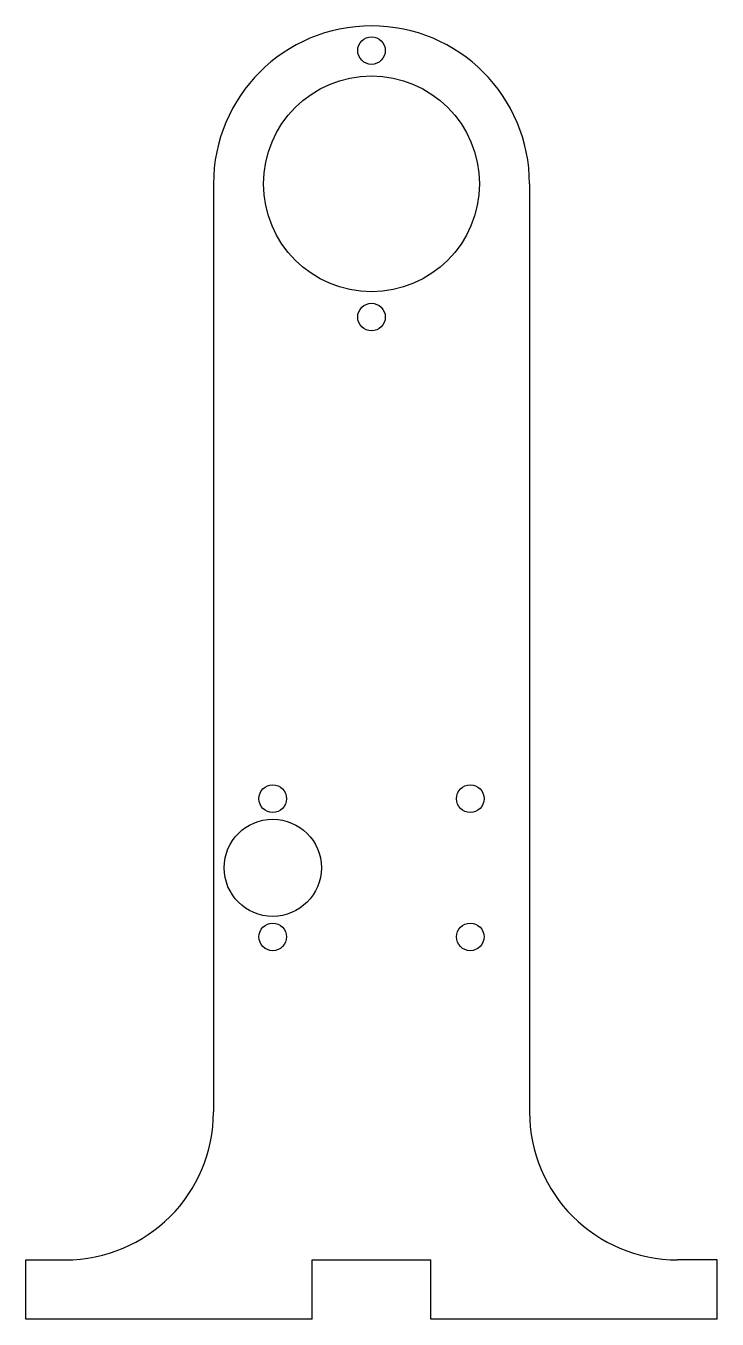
# Model space of a CAD drawing. Extents: x -85 to -15, y 6 to 137.
import ezdxf

# ---------------------------------------------------------------- set-up
doc = ezdxf.new("R2010")
doc.units = 0
doc.layers.add('VISIBLE', color=7, linetype='CONTINUOUS')

msp = doc.modelspace()

# ---------------------------------------------------------------- linework, layer by layer
at = {"layer": 'VISIBLE'}
for p, q in [((-66, 121), (-66, 27)), ((-34, 121), (-34, 27)), ((-85, 12), (-81, 12)), ((-85, 6), (-85, 12)), ((-56, 6), (-56, 12)), ((-56, 12), (-44, 12)), ((-44, 6), (-44, 12)), ((-15, 12), (-19, 12)), ((-15, 6), (-15, 12)), ((-56, 6), (-85, 6)), ((-15, 6), (-44, 6))]:
    msp.add_line(p, q, dxfattribs=at)
for centre, radius in [((-50, 134.5), 1.4), ((-50, 121), 10.93), ((-50, 107.5), 1.4), ((-60, 58.72), 1.4), ((-40, 58.72), 1.4), ((-60, 51.72), 4.92), ((-60, 44.72), 1.4), ((-40, 44.72), 1.4)]:
    msp.add_circle(centre, radius, dxfattribs=at)
for centre, radius, start, end in [((-50, 121), 16, 0, 180), ((-81, 27), 15, 270, 0), ((-19, 27), 15, 180, 270)]:
    msp.add_arc(centre, radius, start, end, dxfattribs=at)

doc.saveas('drawing.dxf')
